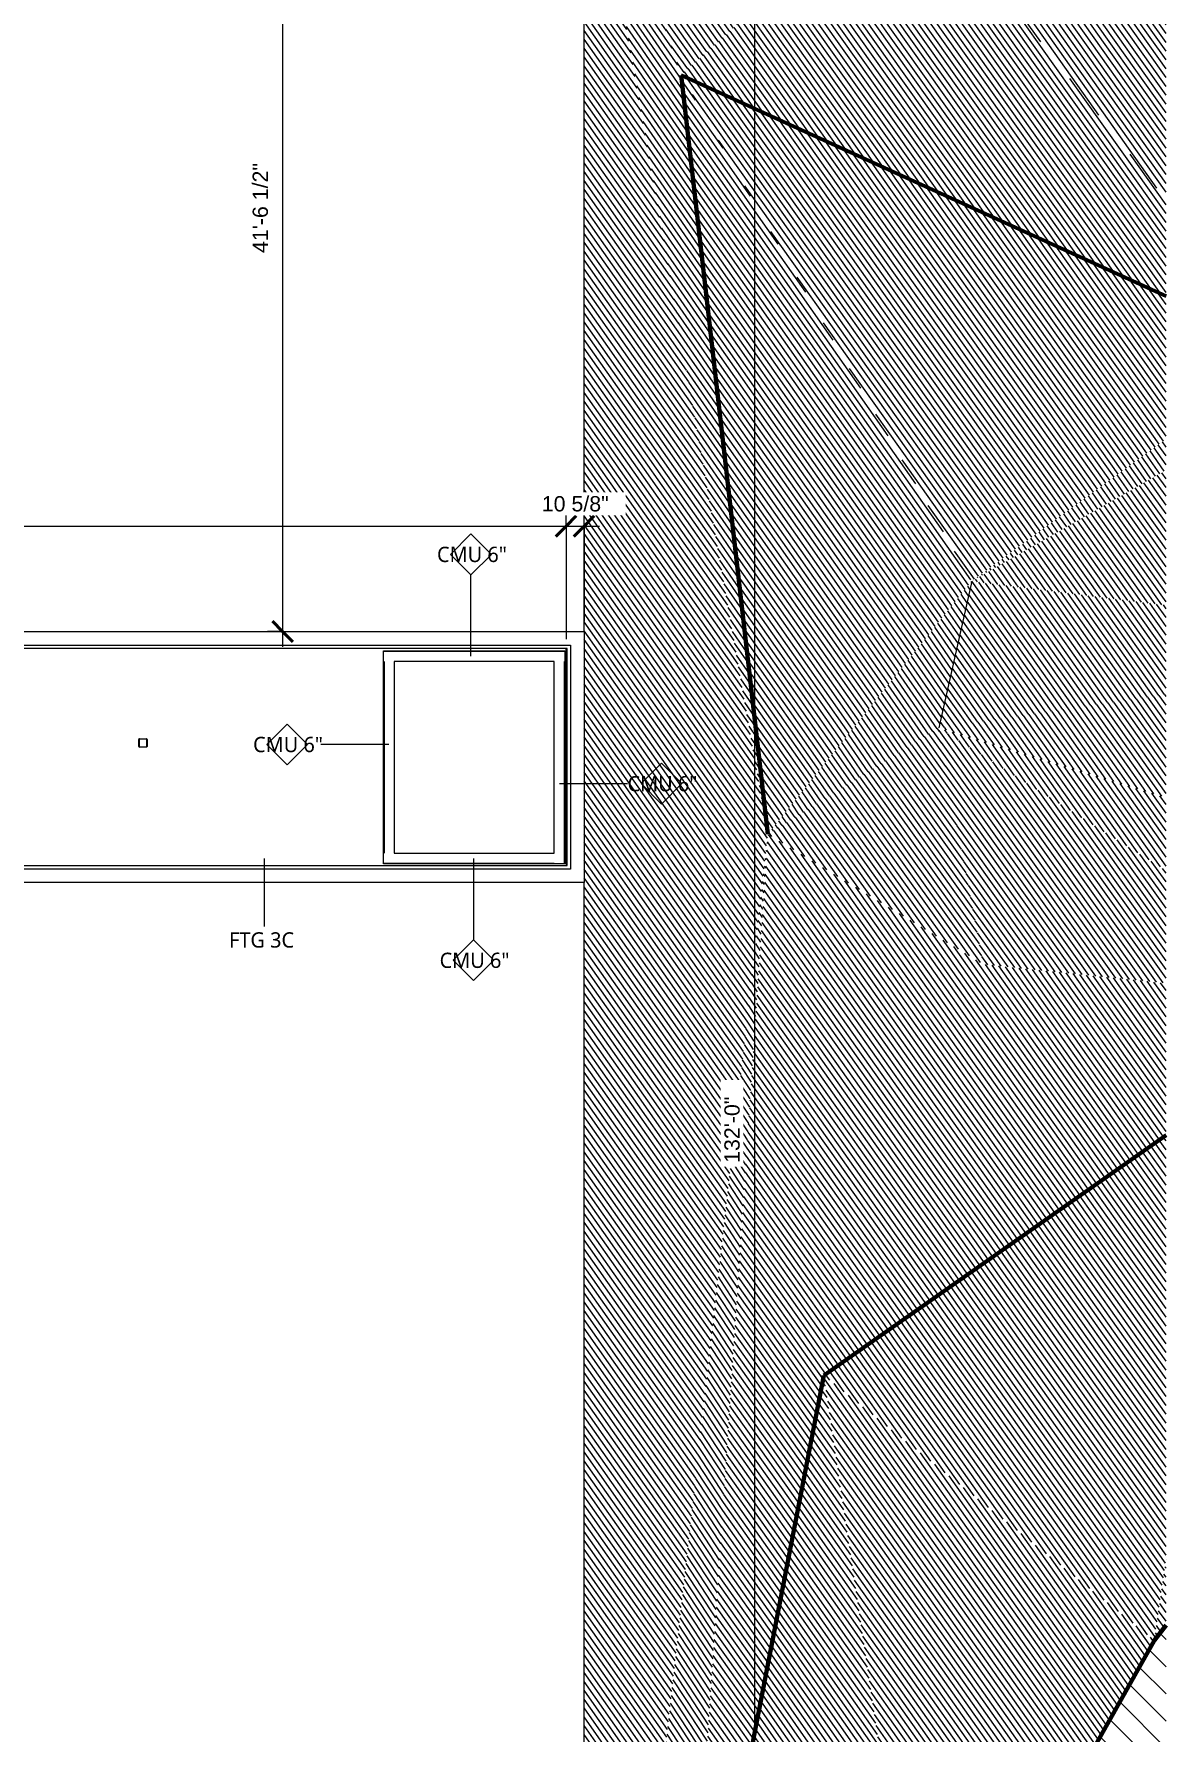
# Model space of a CAD drawing. Header units: inches. Extents: x -11546 to -8152, y -1759 to 1223.
# Drawn here: x -9138 to -8471, y -1198 to -198 of the extents above; entities that cross this region are included whole.
import ezdxf

# ---------------------------------------------------------------- set-up
doc = ezdxf.new("R2010")
doc.units = ezdxf.units.IN
doc.header["$MEASUREMENT"] = 0
for name, color, linetype, lineweight in [('A-ANNO-DIMS', 211, 'Continuous', 9), ('A-ANNO-DIMS-96', 211, 'Continuous', 9), ('A-ANNO-IDEN', 131, 'Continuous', 9), ('A-WALL', 113, 'Continuous', 13), ('C-TOPO', 7, 'Continuous', 9), ('C-TOPO-MAJR', 7, 'Continuous', 70), ('C-TOPO-MINR', 7, 'Continuous', 9), ('C-TOPO-PATT', 8, 'Continuous', 70), ('S-COLS', 52, 'Continuous', 9), ('S-FNDN', 32, 'Continuous', 13)]:
    doc.layers.add(name, color=color, linetype=linetype, lineweight=lineweight)
doc.styles.add('Arial', font='arial.ttf', dxfattribs={"height": 9})
doc.styles.add('Trebuchet MS', font='trebuc.ttf', dxfattribs={"height": 9})
doc.dimstyles.new('Linear_-_3_32__Arial', dxfattribs={"dimscale": 12, "dimtxt": 9.182335, "dimasz": 1, "dimexe": 0.75, "dimexo": 0.5, "dimgap": 0.5, "dimtad": 1, "dimdec": 3, "dimrnd": 0.125, "dimzin": 3, "dimdsep": 46, "dimlunit": 4, "dimtxsty": 'Arial', "dimblk1": 'OBLIQUE', "dimblk2": 'OBLIQUE', "dimsah": 1, "dimcen": 0.09, "dimdle": 0.75, "dimazin": 0, "dimtfac": 1, "dimtdec": 4, "dimtix": 1, "dimtmove": 0, "dimatfit": 3, "dimfxl": 1, "dimtvp": 1, "dimtfill": 1, "dimfrac": 2, "dimtolj": 1, "dimtzin": 0, "dimarcsym": 2})

# ---------------------------------------------------------------- blocks, each defined once
blk = doc.blocks.new('HSS-Hollow Structural Section-Column - HSS5X5X1_4-7665399-2 Main FND')
at = {"layer": 'S-COLS'}
for p, q in [((-2.5, -2.034), (-2.5, 2.034)), ((-2.267, 2.034), (-2.267, -2.034)), ((-2.034, 2.5), (2.034, 2.5)), ((2.034, 2.267), (-2.034, 2.267)), ((2.267, -2.034), (2.267, 2.034)), ((2.5, 2.034), (2.5, -2.034)), ((-2.034, -2.267), (2.034, -2.267)), ((2.034, -2.5), (-2.034, -2.5))]:
    blk.add_line(p, q, dxfattribs=at)
for centre, radius, start, end in [((-2.034, 2.034), 0.466, 90, 180), ((-2.034, 2.034), 0.233, 90, 180), ((2.034, 2.034), 0.466, 360, 90), ((2.034, 2.034), 0.233, 360, 90), ((-2.034, -2.034), 0.466, 180, 270), ((-2.034, -2.034), 0.233, 180, 270), ((2.034, -2.034), 0.466, 270, 360), ((2.034, -2.034), 0.233, 270, 360)]:
    blk.add_arc(centre, radius, start, end, dxfattribs=at)
blk = doc.blocks.new('DIMBLOCK8-2 Main FND')
at = {"layer": 'A-ANNO-DIMS-96'}
for p, q in [((-9848.27, -488), (-9848.27, -479)), ((-8824.4, -488), (-8824.4, -479)), ((-9848.27, -488), (-8824.4, -488)), ((-9848.27, -488), (-9848.27, -554.61)), ((-8824.4, -488), (-8824.4, -554.61))]:
    blk.add_line(p, q, dxfattribs=at)
at = {"layer": 'A-ANNO-DIMS-96', "lineweight": 50}
for p, q in [((-9848.27, -488), (-9854.27, -494)), ((-9848.27, -488), (-9842.27, -482)), ((-8824.4, -488), (-8830.4, -494)), ((-8824.4, -488), (-8818.4, -482))]:
    blk.add_line(p, q, dxfattribs=at)
at = {"layer": 'A-ANNO-DIMS-96', "color": 0, "insert": (-9362.75, -470.32), "char_height": 9, "width": 63.4005, "attachment_point": 1, "line_spacing_factor": 0.941778, "style": 'Arial', "bg_fill": 3, "box_fill_scale": 1.25, "bg_fill_color": 9, "bg_fill_true_color": 13158600, "bg_fill_transparency": 0}
blk.add_mtext('85\'-3 7/8"', dxfattribs=at)
blk = doc.blocks.new('_Oblique')
at = {"color": 0, "linetype": 'ByBlock', "lineweight": -2}
blk.add_line((-0.5, -0.5), (0.5, 0.5), dxfattribs=at)
blk = doc.blocks.new('DIMBLOCK9-2 Main FND')
at = {"layer": 'A-ANNO-DIMS-96'}
for p, q in [((-8824.4, -488), (-8824.4, -479)), ((-8813.81, -488), (-8813.81, -479)), ((-8824.4, -488), (-8804.81, -488)), ((-8824.4, -488), (-8824.4, -554.61)), ((-8813.81, -488), (-8813.81, -544.02))]:
    blk.add_line(p, q, dxfattribs=at)
at = {"layer": 'A-ANNO-DIMS-96', "lineweight": 50}
for p, q in [((-8824.4, -488), (-8830.4, -494)), ((-8824.4, -488), (-8818.4, -482)), ((-8813.81, -488), (-8819.81, -494)), ((-8813.81, -488), (-8807.81, -482))]:
    blk.add_line(p, q, dxfattribs=at)
at = {"layer": 'A-ANNO-DIMS-96', "color": 0, "insert": (-8838.74, -470.32), "char_height": 9, "width": 47.1266, "attachment_point": 1, "line_spacing_factor": 0.941778, "style": 'Arial', "bg_fill": 3, "box_fill_scale": 1.25, "bg_fill_color": 9, "bg_fill_true_color": 13158600, "bg_fill_transparency": 0}
blk.add_mtext('10 5/8"', dxfattribs=at)
blk = doc.blocks.new('Window Tag - Multi Category - Window Tag - Multi Category-6930586-2 Main FND')
at = {"layer": 'A-ANNO-IDEN'}
for p, q in [((-0.125, 0), (0, 0.125)), ((0, 0.125), (0.125, 0)), ((-0.125, 0), (0, -0.125)), ((0, -0.125), (0.125, 0))]:
    blk.add_line(p, q, dxfattribs=at)
blk = doc.blocks.new('DIMBLOCK54-2 Main FND')
at = {"layer": 'A-ANNO-DIMS-96', "lineweight": 50}
for p, q in [((-8713.58, -51.48), (-8719.58, -45.48)), ((-8713.58, -51.48), (-8707.58, -57.48)), ((-8713.51, -1635.48), (-8719.51, -1629.48)), ((-8713.51, -1635.48), (-8707.51, -1641.48))]:
    blk.add_line(p, q, dxfattribs=at)
at = {"layer": 'A-ANNO-DIMS-96'}
for p, q in [((-8713.58, -42.48), (-8713.51, -1644.48)), ((-8713.58, -51.48), (-8807.81, -51.48)), ((-8713.58, -51.48), (-8704.58, -51.48)), ((-8713.51, -1635.48), (-8807.88, -1635.48)), ((-8713.51, -1635.48), (-8704.51, -1635.48))]:
    blk.add_line(p, q, dxfattribs=at)
at = {"layer": 'A-ANNO-DIMS-96', "color": 0, "insert": (-8731.23, -862.9), "char_height": 9, "width": 46.618, "attachment_point": 1, "rotation": 90, "line_spacing_factor": 0.941778, "style": 'Arial', "bg_fill": 3, "box_fill_scale": 1.25, "bg_fill_color": 9, "bg_fill_true_color": 13158600, "bg_fill_transparency": 0}
blk.add_mtext('132\'-0"', dxfattribs=at)
blk = doc.blocks.new('DIMBLOCK56-2 Main FND')
at = {"layer": 'A-ANNO-DIMS-96', "lineweight": 50}
for p, q in [((-8991.32, -51.48), (-8997.32, -45.48)), ((-8991.32, -51.48), (-8985.32, -57.48)), ((-8991.32, -550.02), (-8997.32, -544.02)), ((-8991.32, -550.02), (-8985.32, -556.02))]:
    blk.add_line(p, q, dxfattribs=at)
at = {"layer": 'A-ANNO-DIMS-96'}
for p, q in [((-8991.32, -42.48), (-8991.32, -559.02)), ((-8991.32, -51.48), (-9000.32, -51.48)), ((-8991.32, -51.48), (-8819.81, -51.48)), ((-8991.32, -550.02), (-9000.32, -550.02)), ((-8991.32, -550.02), (-8988.84, -550.02))]:
    blk.add_line(p, q, dxfattribs=at)
at = {"layer": 'A-ANNO-DIMS-96', "color": 0, "insert": (-9009.01, -327.17), "char_height": 9, "width": 63.4005, "attachment_point": 1, "rotation": 90, "line_spacing_factor": 0.941778, "style": 'Arial', "bg_fill": 3, "box_fill_scale": 1.25, "bg_fill_color": 9, "bg_fill_true_color": 13158600, "bg_fill_transparency": 0}
blk.add_mtext('41\'-6 1/2"', dxfattribs=at)

msp = doc.modelspace()

# ---------------------------------------------------------------- hatches: boundary and pattern name
at = {"layer": 'C-TOPO-PATT', "lineweight": 9}
h = msp.add_hatch(dxfattribs=at)
h.set_pattern_fill('FP_128', color=256, style=0, pattern_type=2)
h.set_pattern_definition([(305.328, (-52811.398, -2623.841), (2.44795273, 1.73422256), [])])
h.paths.add_polyline_path([(-8471.1462, -295.722), (-8471.1462, -34.6205), (-8623.8584, -103.4146), (-8493.3161, -267.804)])
h = msp.add_hatch(dxfattribs=at)
h.set_pattern_fill('FP_134', color=256, style=0, pattern_type=2)
h.set_pattern_definition([(305.161, (-52558.537, -2593.523), (2.44308172, 1.73073748), [])])
h.paths.add_polyline_path([(-8813.8792, -1635.4805), (-8705.5529, -669.4053), (-8813.8065, -51.6054), (-8813.8791, -1634.6063)])
h = msp.add_hatch(dxfattribs=at)
h.set_pattern_fill('FP_94', color=256, style=0, pattern_type=2)
h.set_pattern_definition([(305.37, (-52723.759, -2500.425), (2.44226943, 1.730138), [])])
h.paths.add_polyline_path([(-8756.6953, -222.3832), (-8623.8584, -103.4146), (-8813.8065, -51.4805), (-8796.4515, -103.4146)])
h = msp.add_hatch(dxfattribs=at)
h.set_pattern_fill('FP_136', color=256, style=0, pattern_type=2)
h.set_pattern_definition([(304.702, (-51716.362, -2480.152), (2.42361617, 1.71697252), [])])
h.paths.add_polyline_path([(-8705.5529, -669.4053), (-8756.6953, -222.3832), (-8813.7846, -51.6054), (-8710.5982, -640.606)])
h = msp.add_hatch(dxfattribs=at)
h.set_pattern_fill('FP_124', color=256, style=0, pattern_type=2)
h.set_pattern_definition([(305.448, (-52773.723, -2506.458), (2.44309273, 1.73071741), [])])
h.paths.add_polyline_path([(-8471.1462, -352.6449), (-8471.1462, -295.722), (-8623.8584, -103.4146), (-8756.6953, -222.3832), (-8623.8584, -282.9807)])
h = msp.add_hatch(dxfattribs=at)
h.set_pattern_fill('FP_122', color=256, style=0, pattern_type=2)
h.set_pattern_definition([(305.404, (-52788.882, -2539.688), (2.44470142, 1.73189857), [])])
h.paths.add_polyline_path([(-8585.5852, -520.4571), (-8471.1462, -436.7951), (-8471.1462, -352.6449), (-8756.6953, -222.3832), (-8605.0113, -486.6168)])
h = msp.add_hatch(dxfattribs=at)
h.set_pattern_fill('FP_125', color=256, style=0, pattern_type=2)
h.set_pattern_definition([(305.128, (-52481.798, -2567.723), (2.44063484, 1.7290106), [])])
h.paths.add_polyline_path([(-8705.5529, -669.4053), (-8585.5852, -520.4571), (-8756.6953, -222.3832), (-8708.8477, -640.606)])
h = msp.add_hatch(dxfattribs=at)
h.set_pattern_fill('FP_123', color=256, style=0, pattern_type=2)
h.set_pattern_definition([(305.129, (-52549.635, -2671.485), (2.44472848, 1.73188122), [])])
h.paths.add_polyline_path([(-8585.5852, -520.4571), (-8471.1462, -455.0683), (-8471.1462, -436.7951), (-8494.9607, -454.205)])
h = msp.add_hatch(dxfattribs=at)
h.set_pattern_fill('FP_119', color=256, style=0, pattern_type=2)
h.set_pattern_definition([(305.344, (-52729.408, -2521.611), (2.4438758, 1.73132849), [])])
h.paths.add_polyline_path([(-8471.1462, -534.5997), (-8471.1462, -455.0683), (-8585.5852, -520.4571)])
h = msp.add_hatch(dxfattribs=at)
h.set_pattern_fill('FP_117', color=256, style=0, pattern_type=2)
h.set_pattern_definition([(304.743, (-51994.257, -2792.033), (2.43666277, 1.72619773), [])])
h.paths.add_polyline_path([(-8705.5529, -669.4053), (-8605.0113, -606.7636), (-8585.5852, -520.4571), (-8682.357, -640.606)])
h = msp.add_hatch(dxfattribs=at)
h.set_pattern_fill('FP_118', color=256, style=0, pattern_type=2)
h.set_pattern_definition([(305.272, (-52756.156, -2620.543), (2.44714396, 1.73363563), [])])
h.paths.add_polyline_path([(-8605.0113, -606.7636), (-8471.1462, -587.0713), (-8471.1462, -534.5997), (-8585.5852, -520.4571), (-8594.1605, -558.5557)])
h = msp.add_hatch(dxfattribs=at)
h.set_pattern_fill('FP_120', color=256, style=0, pattern_type=2)
h.set_pattern_definition([(305.274, (-52757.643, -2614.441), (2.44715852, 1.73361492), [])])
h.paths.add_polyline_path([(-8471.1462, -647.8179), (-8471.1462, -587.0713), (-8605.0113, -606.7636), (-8494.6618, -640.606)])
h = msp.add_hatch(dxfattribs=at)
h.set_pattern_fill('FP_115', color=256, style=0, pattern_type=2)
h.set_pattern_definition([(305.583, (-52657.994, -2339.365), (2.43493103, 1.72498167), [])])
h.paths.add_polyline_path([(-8578.7248, -746.0287), (-8605.0113, -606.7636), (-8705.5529, -669.4053), (-8605.0113, -730.1477)])
h = msp.add_hatch(dxfattribs=at)
h.set_pattern_fill('FP_114', color=256, style=0, pattern_type=2)
h.set_pattern_definition([(305.536, (-52814.181, -2557.005), (2.44389575, 1.7313382), [])])
h.paths.add_polyline_path([(-8471.1462, -757.1574), (-8471.1462, -690.7596), (-8605.0113, -606.7636), (-8578.7248, -746.0287)])
h = msp.add_hatch(dxfattribs=at)
h.set_pattern_fill('FP_121', color=256, style=0, pattern_type=2)
h.set_pattern_definition([(305.287, (-52775.249, -2637.287), (2.44796842, 1.7342009), [])])
h.paths.add_polyline_path([(-8471.1462, -690.7596), (-8471.1462, -647.8179), (-8605.0113, -606.7636), (-8551.0763, -640.606)])
h = msp.add_hatch(dxfattribs=at)
h.set_pattern_fill('FP_116', color=256, style=0, pattern_type=2)
h.set_pattern_definition([(303.304, (-49766.308, -2809.833), (2.39478266, 1.69649748), [])])
h.paths.add_polyline_path([(-8813.8792, -1635.4805), (-8755.0945, -1412.6495), (-8705.5529, -669.4053), (-8813.7812, -1634.6063)])
h = msp.add_hatch(dxfattribs=at)
h.set_pattern_fill('FP_24', color=256, style=0, pattern_type=2)
h.set_pattern_definition([(305.315, (-52819.284, -2606.334), (2.44795884, 1.7342138), [])])
h.paths.add_polyline_path([(-8755.0945, -1412.6495), (-8672.5973, -988.1053), (-8471.1462, -846.5924), (-8471.1462, -757.1574), (-8578.7248, -746.0287), (-8705.5529, -669.4053), (-8753.2276, -1384.6411)])
h = msp.add_hatch(dxfattribs=at)
h.set_pattern_fill('FP_113', color=256, style=0, pattern_type=2)
h.set_pattern_definition([(305.315, (-52784.635, -2655.658), (2.44797618, 1.73418933), [])])
h.paths.add_polyline_path([(-8478.0197, -1143.9903), (-8471.1462, -1096.4142), (-8471.1462, -846.5924), (-8672.5973, -988.1053), (-8612.4552, -1036.2878)])
h = msp.add_hatch(dxfattribs=at)
h.set_pattern_fill('FP_112', color=256, style=0, pattern_type=2)
h.set_pattern_definition([(305.085, (-52482.011, -2671.873), (2.44309913, 1.7307358), [])])
h.paths.add_polyline_path([(-8755.0945, -1412.6495), (-8613.3989, -1384.6411), (-8672.5973, -988.1053), (-8705.5529, -1157.7)])
h = msp.add_hatch(dxfattribs=at)
h.set_pattern_fill('FP_126', color=256, style=0, pattern_type=2)
h.set_pattern_definition([(305.262, (-52741.329, -2650.188), (2.44715207, 1.73362492), [])])
h.paths.add_polyline_path([(-8613.3989, -1384.6411), (-8478.0197, -1143.9903), (-8672.5973, -988.1053), (-8668.8198, -1013.4081)])
h = msp.add_hatch(dxfattribs=at)
h.set_pattern_fill('FP_127', color=256, style=0, pattern_type=2)
h.set_pattern_definition([(305.229, (-52674.602, -2718.906), (2.44714068, 1.73364467), [])])
h.paths.add_polyline_path([(-8471.1462, -1135.1562), (-8471.1462, -1096.4142), (-8478.0197, -1143.9903)])
h = msp.add_hatch(dxfattribs=at)
h.set_pattern_fill('FP_23', color=256, style=0, pattern_type=2)
h.set_pattern_definition([(135, (0, 0), (-8.012227, -8.012227), [])])
h.paths.add_polyline_path([(-8471.1462, -1759.0122), (-8471.1462, -1135.1562), (-8478.0197, -1143.9903), (-8613.3989, -1384.6411), (-8620.7152, -1570.7553), (-8612.4552, -1634.6063), (-8803.8144, -1664.2811), (-8813.6293, -1675.3401), (-9002.5044, -1756.7898), (-9003.1918, -1759.0122), (-8733.9899, -1759.0122)])

# ---------------------------------------------------------------- linework, layer by layer
at = {"layer": 'A-ANNO-IDEN'}
for p, q in [((-8928.738, -616.5446), (-8968.7579, -616.5446)), ((-8828.2408, -639.6053), (-8788.2481, -639.6053)), ((-9002.2923, -683.6107), (-9002.2923, -723.6295)), ((-8878.9087, -683.6107), (-8878.9087, -731.6107))]:
    msp.add_line(p, q, dxfattribs=at)
at = {"layer": 'A-WALL'}
for p, q in [((-9858.8601, -550.0201), (-8813.8065, -550.0201)), ((-9850.8601, -558.0201), (-8821.8065, -558.0201)), ((-8821.8065, -558.0201), (-8821.8065, -689.8887)), ((-8813.8065, -550.0201), (-8813.8065, -697.8887)), ((-8823.8065, -560.0201), (-9848.8601, -560.0201)), ((-8824.3971, -687.2982), (-8824.3971, -560.0201)), ((-8823.8065, -687.8887), (-8823.8065, -560.0201)), ((-9492.0094, -687.8887), (-8823.8065, -687.8887)), ((-8824.3971, -687.2982), (-8823.8065, -687.2982)), ((-8821.8065, -689.8887), (-9490.0094, -689.8887)), ((-8813.8065, -697.8887), (-9482.0094, -697.8887))]:
    msp.add_line(p, q, dxfattribs=at)
at = {"layer": 'C-TOPO'}
for p, q in [((-8813.8294, -550.0201), (-8813.8065, -51.4805)), ((-8813.8792, -1635.4805), (-8813.8362, -697.8887))]:
    msp.add_line(p, q, dxfattribs=at)
at = {"layer": 'C-TOPO', "lineweight": 70}
for p, q in [((-8471.1462, -1135.1562), (-8478.0197, -1143.9903)), ((-8478.0197, -1143.9903), (-8613.3989, -1384.6411))]:
    msp.add_line(p, q, dxfattribs=at)
at = {"layer": 'C-TOPO-MAJR'}
for p, q in [((-8705.5529, -669.4053), (-8756.6953, -222.3832)), ((-8756.6953, -222.3832), (-8471.1462, -352.6449)), ((-8672.5973, -988.1053), (-8471.1462, -846.5924)), ((-8755.0945, -1412.6495), (-8672.5973, -988.1053))]:
    msp.add_line(p, q, dxfattribs=at)
at = {"layer": 'C-TOPO-MINR'}
msp.add_line((-8585.5852, -520.4571), (-8605.0113, -606.7636), dxfattribs=at)
at = {"layer": 'S-FNDN'}
for p, q in [((-8931.8943, -561.4544), (-8825.0846, -561.4544)), ((-8931.8943, -686.7669), (-8931.8943, -561.4544)), ((-8825.0846, -561.7669), (-8931.8943, -561.7669)), ((-8931.5818, -567.7669), (-8931.5818, -680.4544)), ((-8831.3971, -567.7669), (-8925.5818, -567.7669)), ((-8925.5818, -567.7669), (-8925.5818, -680.4544)), ((-8831.3971, -680.4544), (-8831.3971, -567.7669)), ((-8825.3971, -686.7669), (-8825.3971, -567.7669)), ((-8825.0846, -561.4544), (-8825.0846, -686.7669)), ((-8931.8943, -686.4544), (-8831.3971, -686.4544)), ((-8825.0846, -686.7669), (-8931.8943, -686.7669)), ((-8925.5818, -680.4544), (-8831.3971, -680.4544))]:
    msp.add_line(p, q, dxfattribs=at)

# ---------------------------------------------------------------- block references
at = {"layer": 'A-ANNO-IDEN', "xscale": 95.99999999999994, "yscale": 95.99999999999994, "zscale": 95.99999999999994}
for p in [(-8988.738, -616.5446), (-8768.2408, -639.6053), (-8878.8951, -743.6107)]:
    msp.add_blockref('Window Tag - Multi Category - Window Tag - Multi Category-6930586-2 Main FND', p, dxfattribs=at)
at = {"layer": 'S-COLS'}
msp.add_blockref('HSS-Hollow Structural Section-Column - HSS5X5X1_4-7665399-2 Main FND', (-9073.5999, -615.6543), dxfattribs=at)

# ---------------------------------------------------------------- texts
at = {"layer": 'A-ANNO-IDEN', "char_height": 9, "attachment_point": 1, "style": 'Trebuchet MS'}
for s, insert, width in [('CMU 6"', (-9008.7453, -612.0634), 48.177), ('CMU 6"', (-8788.2481, -635.1241), 48.177), ('FTG 3C', (-9022.9096, -727.1295), 49.692), ('CMU 6"', (-8898.9024, -739.1295), 48.177)]:
    msp.add_mtext(s, dxfattribs=dict(at, insert=insert, width=width))

# ---------------------------------------------------------------- next in the draw order: dimensions: what is measured, and where the dimension line sits
at = {"layer": 'A-ANNO-DIMS'}
dim = msp.add_linear_dim(base=(-8824.39706, -487.99924), p1=(-9848.26959, -560.61069), p2=(-8824.39706, -560.61069), dimstyle='Linear_-_3_32__Arial', override={"dimpost": '<>', "dimfxl": 1023.872531}, dxfattribs=at)
dim.commit()
dim.dimension.update_dxf_attribs({"geometry": 'DIMBLOCK8-2 Main FND', "text_midpoint": (-9336.33333, -477.34269)})

# ---------------------------------------------------------------- next in the draw order: linework, layer by layer
at = {"layer": 'A-ANNO-IDEN'}
msp.add_line((-8880.446, -564.6107), (-8880.446, -516.6107), dxfattribs=at)

# ---------------------------------------------------------------- next in the draw order: block references
at = {"layer": 'A-ANNO-IDEN', "xscale": 95.99999999999994, "yscale": 95.99999999999994, "zscale": 95.99999999999994}
msp.add_blockref('Window Tag - Multi Category - Window Tag - Multi Category-6930586-2 Main FND', (-8880.4325, -504.6107), dxfattribs=at)

# ---------------------------------------------------------------- next in the draw order: texts
at = {"layer": 'A-ANNO-IDEN', "insert": (-8900.4397, -500.1295), "char_height": 9, "width": 48.177, "attachment_point": 1, "style": 'Trebuchet MS'}
msp.add_mtext('CMU 6"', dxfattribs=at)

# ---------------------------------------------------------------- next in the draw order: dimensions: what is measured, and where the dimension line sits
at = {"layer": 'A-ANNO-DIMS'}
dim = msp.add_linear_dim(base=(-8813.8065, -487.9992), p1=(-8824.3971, -560.6107), p2=(-8813.8065, -550.0201), dimstyle='Linear_-_3_32__Arial', override={"dimpost": '<>', "dimfxl": 14.977301}, dxfattribs=at)
dim.commit()
dim.dimension.update_dxf_attribs({"geometry": 'DIMBLOCK9-2 Main FND', "text_midpoint": (-8819.1018, -477.3458)})

# ---------------------------------------------------------------- next in the draw order: dimensions: what is measured, and where the dimension line sits
dim = msp.add_linear_dim(base=(-8713.511, -1635.4759), p1=(-8813.8065, -51.4805), p2=(-8813.8792, -1635.4805), angle=270.0026282, dimstyle='Linear_-_3_32__Arial', override={"dimpost": '<>', "dimfxl": 1584.000007}, dxfattribs=at)
dim.commit()
dim.dimension.update_dxf_attribs({"geometry": 'DIMBLOCK54-2 Main FND', "text_midpoint": (-8702.9491, -843.4754)})

# ---------------------------------------------------------------- next in the draw order: dimensions: what is measured, and where the dimension line sits
dim = msp.add_linear_dim(base=(-8991.3212, -550.0201), p1=(-8813.8065, -51.4805), p2=(-8982.8359, -550.0201), angle=90, dimstyle='Linear_-_3_32__Arial', override={"dimpost": '<>', "dimfxl": 526.415011}, dxfattribs=at)
dim.commit()
dim.dimension.update_dxf_attribs({"geometry": 'DIMBLOCK56-2 Main FND', "text_midpoint": (-9001.9747, -300.7503)})

doc.saveas('drawing.dxf')
